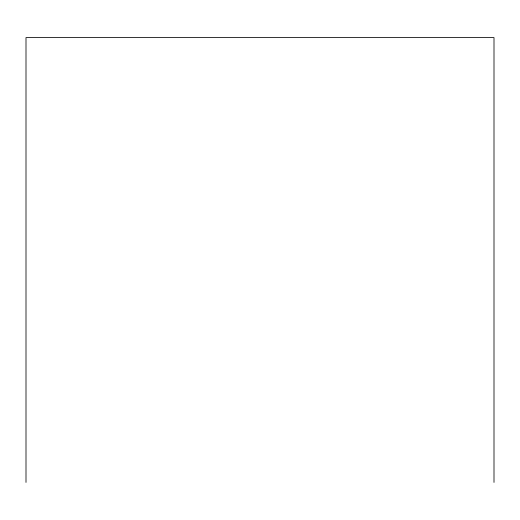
<?xml version="1.0" encoding="UTF-8"?>
<svg xmlns="http://www.w3.org/2000/svg" width="520" height="520" viewBox="0 0 520 520"><rect width="100%" height="100%" fill="white"/><g stroke="black" fill="none" stroke-linecap="round" stroke-linejoin="round"><path stroke-width="0.78" d="M494 482.397L494 37.602L26 37.602L26 482.397"/></g></svg>
